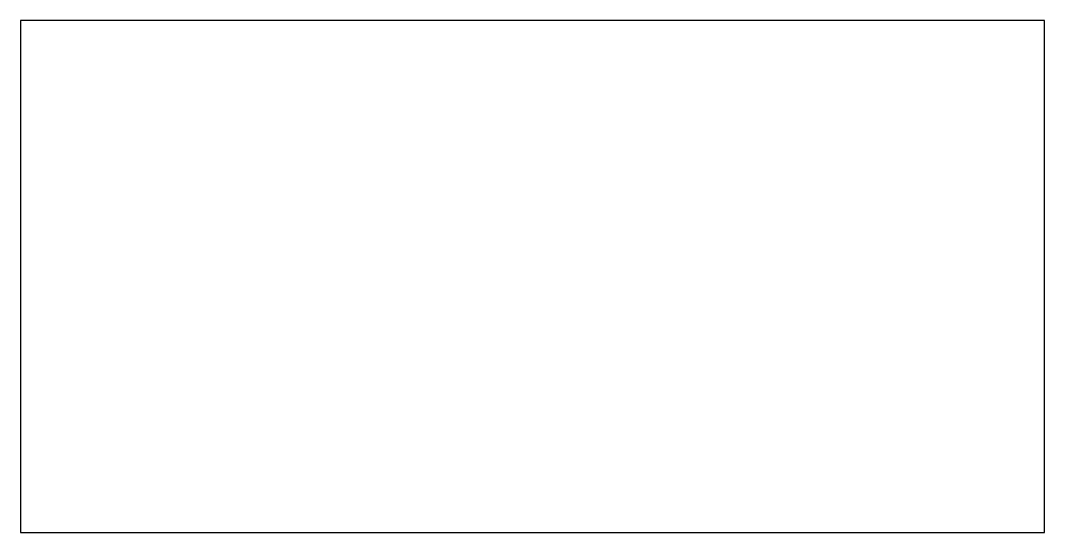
# Model space of a CAD drawing. Header units: inches. Extents: x 0 to 2, y 0 to 1.
import ezdxf

# ---------------------------------------------------------------- set-up
doc = ezdxf.new("R2010")
doc.units = ezdxf.units.IN

msp = doc.modelspace()

# ---------------------------------------------------------------- linework, layer by layer
at = {"layer": 'PROFILE'}
msp.add_lwpolyline([(0, 0), (2, 0), (2, 1), (0, 1)], close=True, dxfattribs=at)

doc.saveas('drawing.dxf')
